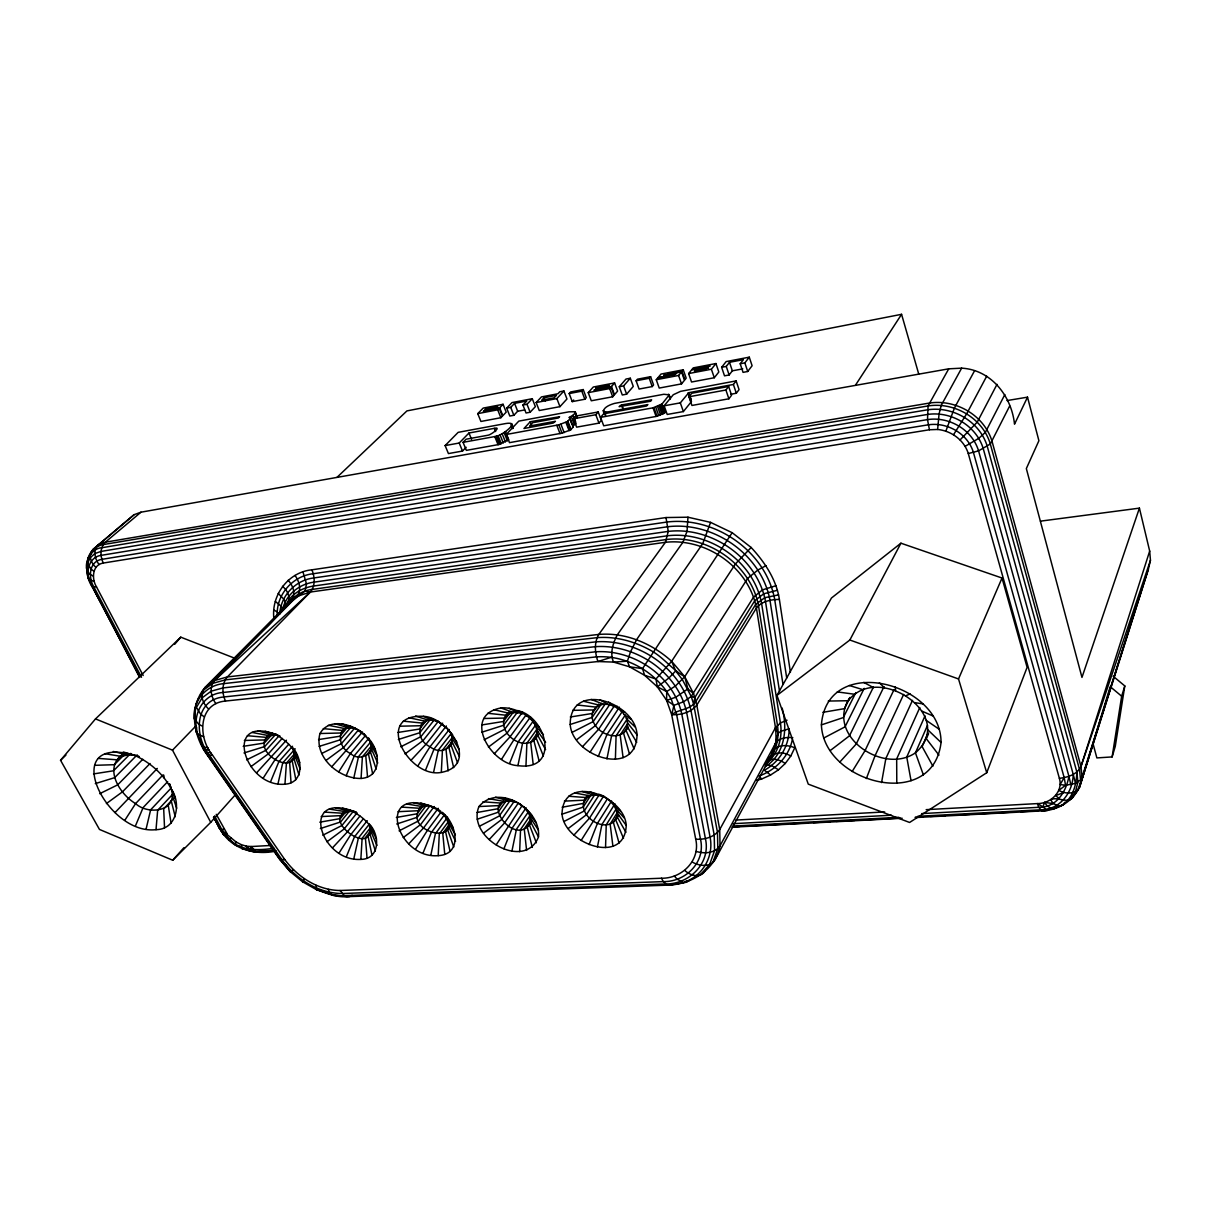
<?xml version="1.0" encoding="UTF-8"?>
<svg xmlns="http://www.w3.org/2000/svg" width="1211" height="1211" viewBox="0 0 1211 1211"><rect width="100%" height="100%" fill="white"/><g stroke="black" fill="none" stroke-linecap="round" stroke-linejoin="round"><path stroke-width="1.5" d="M509.059 712.053C492.211 726.222 518.081 751.698 533.854 740.572C546.328 722.316 516.522 706.074 500.915 707.966C461.709 715.277 490.576 764.489 517.914 765.624C560.087 771.543 547.448 717.184 517.566 710.524M538.486 836.922C541.272 809.084 498.675 782.896 478.966 806.541C465.857 837.543 524.878 871.663 538.486 836.922L530.494 821.618L529.374 814.261L524.151 807.101M285.281 608.058L288.415 602.563L292.986 597.719L310.364 592.043L665.414 542.301C706.164 537.775 748.716 567.338 756.421 608.013L775.479 727.69C776.735 740.587 776.372 754.695 765.428 763.535M775.979 585.7L762.552 589.848L753.62 597.008L691.224 696.461L683.625 701.759L673.967 705.317L666.64 700.382L666.686 691.542C650.988 669.32 623.862 654.969 596.463 656.877L223.884 696.961C193.957 699.595 194.048 737.105 209.715 755.543L282.087 859.961C296.044 878.914 317.963 893.264 342.017 893.536L663.25 881.608C685.532 882.077 705.846 862.081 700.503 839.284L676.661 714.687L671.197 699.095L666.686 691.542L657.346 686.849L644.615 675.299L629.553 666.807L613.523 662.084L597.931 661.539L225.488 701.048C197.908 703.44 197.953 737.968 212.379 754.953L284.782 859.553C297.649 877.021 317.857 890.267 340.034 890.494L661.509 878.232C682.02 878.641 700.685 860.188 695.72 839.208L671.681 714.717L666.64 700.382L657.346 686.849L655.953 679.008L671.636 661.312L735.546 563.781L751.168 547.493C764.625 562.025 776.372 579.479 779.384 599.445L790.42 672.347M562.04 814.17C562.525 772.618 624.619 795.355 626.223 825.372C624.755 866.077 564.281 843.552 562.04 814.17L583.172 807.101L591.362 794.477M570.199 724.466C570.018 680.204 635.654 702.032 637.047 734.82C636.184 778.173 572.288 756.542 570.199 724.466L592.118 717.442L601.716 703.424M316.116 885.347L316.571 889.631C327.379 893.612 340.76 899.501 352.265 895.383M615.4 759.282L616.081 735.91L627.51 718.562M605.545 847.549L606.242 824.812L616.217 808.857M926.173 809.659L1037.418 803.589C1050.391 803.665 1063.53 791.888 1059.368 778.295L968.285 453.55C964.198 440.138 951.362 430.813 937.632 429.466L939.055 414.011L941.219 405.382L961.64 368.159C991.188 369.749 1011.609 396.239 1014.515 424.213L1027.518 397.163L1006.992 400.569M587.547 795.46C574.332 809.236 594.949 829.111 610.147 824.085C626.087 816.275 610.768 797.262 598.84 794.28M634.155 748.898L625.996 730.309C635.306 711.735 599.581 692.283 592.224 713.476C589.651 731.383 619.321 745.582 628.055 727.145M519.655 851.711L520.548 829.55L530.13 815.503M525.952 766.018L526.876 743.266L536.715 729.552M441.304 772.406C479.526 765.17 449.387 717.321 423.35 716.322C373.366 713.93 408.213 778.87 441.304 772.406L442.439 750.245L452.838 736.803M432.887 806.859C374.789 784.652 395.982 859.386 438.2 855.647L439.29 834.046L448.131 821.981M687.954 517.203L710.554 522.365L702.819 543.497L636.683 639.514L630.659 651.503L627.404 661.191L613.523 662.084C609.602 653.289 613.069 642.769 617.413 634.685L683.004 542.119L687.061 531.145L687.954 517.203L666.005 517.551L311.878 569.821C287.87 572.122 270.689 595.857 273.989 619.366M91.37 584.55L139.643 677.464M366.373 736.288C355.035 724.662 329.937 716.291 319.961 733.518C313.649 756.905 338.777 778.945 361.075 778.446L362.392 756.845L370.748 746.748M342.607 808.206L356.488 812.369C298.602 788.997 319.144 862.202 360.848 859.386L362.119 838.33L371.368 826.507M265.209 731.217L279.998 736.182C221.598 710.494 242.896 788.028 284.948 784.198L286.417 763.127L295.106 753.212M139.295 756.663C55.176 729.355 104.494 835.681 156.007 829.671L157.657 810.295L173.067 793.856M263.453 629.659C279.726 616.747 289.353 592.088 312.226 589.424L666.883 539.455C707.92 534.868 750.775 564.644 758.495 605.606L777.447 725.177C779.188 736.364 777.159 748.141 770.317 757.359L714.914 859.992C710.04 867.606 699.141 866.062 692.344 862.096M617.02 707.799L617.171 706.27M87.722 562.525C85.845 570.729 87.434 579.827 92.172 586.73L139.689 676.782M143.17 675.526L96.517 586.911C91.491 578.979 92.112 564.795 103.329 563.039L929.442 429.769L937.632 429.466M821.406 724.889C826.871 652.865 941.28 681.929 941.053 742.464C932.864 811.87 823.541 783.441 821.406 724.889L843.31 717.578L855.874 692.586M1049.77 809.099L1047.121 810.356L1042.943 806.874L1044.563 802.393L1053.025 803.559L1059.731 806.238C1072.764 799.926 1076.473 785.303 1076.836 771.982L987.298 446.465C979.926 421.519 952.754 405.882 927.414 409.833L101.8 547.735C89.145 548.295 79.093 570.79 93.383 576.073M1092.958 743.418L1096.863 757.919L1112.122 756.92L1121.658 696.204L1124.792 685.941L1113.197 676.283M1124.792 685.941L1115.255 746.445L1112.122 756.92M828.248 701.063L848.305 700.715C877.839 661.872 958.007 715.625 915.44 752.833C882.607 775.343 824.646 734.638 849.971 697.4M277.274 615.37C276.169 594.677 292.774 575.846 313.301 573.726L667.306 521.986C715.459 516.325 765.927 551.399 774.707 599.566L786.711 678.009M122.387 754.468C103.268 768.485 119.95 794.461 135.602 803.589C148.075 815.291 177.623 811.582 171.493 789.814M279.802 614.068C280.558 595.57 295.772 579.887 314.073 577.919L668.063 526.694C713.748 521.381 761.583 554.638 769.984 600.308L782.972 684.321M156.007 829.671C176.564 829.474 181.226 804.513 171.901 789.829M304.203 878.671L302.962 882.108L289.807 871.284L279.09 858.629L206.945 754.604C193.124 735.289 188.553 706.921 204.916 687.681L286.735 605.061L305.021 591.074L306.489 583.899L302.962 571.925M202.267 726.1L198.725 724.223L194.441 719.062L196.076 703.924L198.801 697.975M603.229 410.68L604.471 411.816L607.952 411.891L647.885 404.58L646.598 405.988L603.623 413.829L600.565 417.356L603.714 425.803L656.105 416.448L665.127 412.573L662.054 403.959L669.274 394.862L663.855 394.271L614.537 403.399C610.132 404.641 600.308 408.183 604.531 414.465M881.563 782.594L885.862 758.51L912.473 700.397M712.764 862.656L717.82 848.548L717.487 832.441L693.6 704.075L694.887 697.43L754.786 600.671L763.793 593.768L777.401 590.287M597.417 846.989L601.912 824.54L614.946 803.816M606.938 758.888L611.585 735.728L625.133 715.247M511.92 851.151L516.446 829.278L528.178 812.127M517.914 765.624L522.607 743.085L535.777 724.829M275.23 851.212C256.323 855.102 234.692 850.046 223.112 833.713L219.539 827.113M430.828 855.087L435.37 833.789L447.57 817.213M433.659 772.012L438.367 750.048L451.128 733.654M353.809 858.841L358.38 838.057L368.81 824.782M284.918 608.255C288.188 595.645 301.206 587.819 313.513 586.048L667.851 535.731C709.858 530.978 753.742 561.495 761.598 603.441L780.414 722.922C782.851 737.862 778.007 754.196 766.079 763.929M353.794 778.052L358.517 756.663L370.49 742.237M269.13 734.623C247.498 752.455 302.417 780.656 292.85 747.883C302.811 758.903 304.097 783.139 284.948 784.198M277.985 783.789L282.723 762.93L295.166 748.792M917.711 816.305L1040.325 809.826C1059.761 810.098 1072.779 792.766 1073.234 774.374L983.302 448.797C976.354 425.47 950.938 410.832 927.217 414.495L101.043 551.414L94.897 553.563L90.28 557.65L87.525 563.357L90.916 568.928L93.928 571.274M915.395 817.561L1041.914 810.916C1057.581 810.431 1072.704 801.5 1079.531 787.211L1148.406 569.125L1150.45 560.269L1149.678 551.066L1139.415 508.136L1040.461 521.154M146.122 828.945L150.648 809.826L171.251 787.937M779.384 599.445C771.165 599.43 761.749 601.201 756.421 608.013L696.794 705.09C691.057 712.658 680.749 715.02 671.681 714.717L673.967 705.317M213.62 816.88L219.781 828.551L236.009 841.917L241.125 844.597L242.17 848.699L258.231 852.105L252.494 851.288L250.435 849.38L251.131 846.534L269.977 845.505M921.692 813.595L1038.781 807.313C1056.386 807.676 1066.195 791.812 1068.919 776.296L978.564 450.855C972.221 429.633 949.106 416.312 927.505 419.611L101.058 555.365C89.826 556.939 85.799 569.912 89.22 579.524L94.276 581.401M1053.025 803.559L1050.77 799.669C1057.839 796.293 1065.907 803.559 1072.189 798.216L1079.531 787.211L1150.45 560.269L1080.969 766.533C1077.2 774.54 1067.557 777.447 1059.368 778.295M787.029 720.212L780.414 722.922L775.479 727.69L778.083 733.26L775.449 743.418L770.317 757.359L767.85 761.083C773.314 757.405 780.368 760.054 785.273 763.46L790.753 756.073L794.794 747.762C788.709 745.28 781.065 744.265 775.434 748.353M356.564 729.128C336.764 720.954 335.614 746.945 350.463 753.469C361.075 763.475 378.771 750.881 368.159 738.665M292.986 597.719C295.348 591.573 292.335 584.852 288.127 580.281M361.075 778.446C383.236 776.993 380.072 748.761 367.402 737.423M352.522 811.203C313.634 814.14 376.939 862.338 369.128 823.874C380.163 834.591 380.209 859.265 360.848 859.386M792.372 739.437C788.997 756.603 775.312 770.272 759.1 775.979L761.628 779.021L770.559 775.025L778.491 769.818L785.273 763.46M441.455 723.815C421.519 709.934 410.65 737.257 430.011 746.778C445.981 758.979 461.119 738.907 445.254 726.721M1079.531 787.211L1110.245 686.607M203.675 736.712L197.726 734.184L196.212 732.155L196.651 727.236M290.156 870.164L290.277 871.617L293.501 869.861M421.443 806.254C399.009 833.123 469.959 847.428 441.97 812.233C456.683 822.965 463.329 854.436 438.2 855.647M945.867 431.146L954.419 408.031L974.598 370.672M87.525 563.357C86.95 554.396 94.503 546.04 103.253 544.587L928.08 405.942C954.419 401.81 982.666 418.067 990.31 443.998L1079.47 769.303L1080.575 779.854L1075.519 783.366L1065.559 785.273L1058.838 790.42C1064.605 793.644 1072.855 794.431 1078.062 789.739L1082.074 777.205L1080.969 766.533L1149.678 551.066M1082.074 777.205L1148.406 569.125M236.009 841.917L235.328 845.111L239.854 846.534M516.249 802.121C474.984 793.19 515.069 851.363 531.508 821.618M1139.415 508.136L1081.968 677.403L1026.338 468.566L1038.902 440.728L1027.518 397.163M530.494 821.618L529.389 824.752L536.367 842.795M87.389 565.598L86.541 567.914L88.055 577.965L89.22 579.524M284.358 608.664L285.554 605.364L285.145 602.215L283.692 599.051L278.212 593.42M866.349 778.582L875.069 755.694L903.663 694.403M986.723 772.739L1027.11 667.337L1002.027 578.025L900.923 543.194L831.442 598.037L776.962 695.402L808.267 784.138L909.597 822.466L986.723 772.739L958.522 678.962L1002.027 578.025M589.091 844.597L597.492 823.283L611.57 801.001M598.264 756.527L606.983 734.487L622.681 710.887M503.912 848.805L512.192 828.052L526.119 807.798M509.604 763.324L518.187 741.874L533.612 720.606M423.139 852.801L431.283 832.578L444.634 814.534M425.682 769.757L434.128 748.867L449.251 729.522M346.422 856.601L354.445 836.877L367.221 820.68M346.149 775.842L354.46 755.513L368.855 738.226M270.628 781.64L278.818 761.795L292.532 746.264M135.541 825.675L143.14 807.54L167.693 781.625M928.11 732.867L922.131 746.612L932.924 766.185M928.58 733.609L926.339 738.755L938.964 755.134M927.49 725.359L915.44 752.833L923.387 774.904M925.022 715.837L906.751 757.042L911.05 780.732M919.815 707.557L896.67 758.964L896.791 783.335M893.99 689.71L864.987 750.744L852.135 771.574M90.87 554.078L93.217 549.249L134.118 514.675L140.96 512.192L948.728 368.825L961.64 368.159M884.015 686.592L856.253 743.978L839.828 762.037M873.403 687.106L849.456 735.834L830.216 750.578M1009.671 406.003L990.31 443.998L978.564 450.855L968.285 453.55M864.2 688.363L845.036 726.842L823.934 737.938M1004.858 394.529L985.36 432.372L978.806 438.337L965.152 446.314M849.456 698.702L844.415 708.662L822.859 712.325M997.016 384.341L977.307 422.018L960.111 439.881M776.962 695.402L849.865 640.014L900.923 543.194M986.693 376.197L966.741 413.708L953.541 434.704M775.479 727.69L719.712 829.55C714.581 837.225 704.499 839.783 695.72 839.208M1059.731 806.238L1063.425 804.649L1064.711 802.318M948.728 368.825L928.08 405.942L927.505 419.611L929.442 429.769M1064.181 777.644L1060.125 784.531L1065.559 785.273L1064.181 777.644L973.432 452.475C967.801 433.705 947.365 421.928 928.262 424.819L101.845 559.346C88.812 561.404 88.115 577.874 93.943 587.078L141.505 677.267M199.664 696.507L204.916 687.681L296.801 596.433C301.948 590.317 299.359 581.25 295 575.452M710.554 522.365L732.171 532.704L642.526 668.639L644.615 675.299L655.953 679.008M285.796 606.832C291.821 600.641 288.566 591.089 282.496 586.321M618.352 814.397L613.387 822.39L619.048 843.113M618.7 815.064L615.718 819.847L623.498 838.36M618.11 811.309L610.147 824.085L612.917 846.232M581.098 840.525L607.377 798.882M589.954 752.349L619.381 707.163M496.192 844.839L522.047 805.739M415.661 848.941L427.316 830.534L440.698 812.52M501.581 759.267L513.918 739.724L530.509 716.973M417.931 765.791L430.011 746.778L446.344 725.964M338.641 771.997L350.463 753.469L364.905 736.212M339.186 852.832L350.6 834.894L363.406 818.712M603.653 796.021L589.454 818.212L573.969 835.06M263.362 777.871L274.942 759.812L288.702 744.296M598.597 795.763L586.381 814.761L568.171 828.551M124.945 820.104L135.602 803.589L162.895 775.04M594.45 795.158L584.247 810.961L564.099 821.436M588.364 795.536L583.248 803.423L562.116 807.237M855.587 385.022L901.574 314.315L918.71 373.957M627.676 726.797L623.544 733.109L629.493 754.135M627.404 723.966L620.168 735.016L623.09 757.662M614.461 705.756L598.628 729.249L582.552 746.657M610.283 703.712L595.449 725.601L576.542 739.8M531.493 820.952L527.254 827.219L532.31 847.397M530.6 819.469L524.242 828.854L526.603 850.44M604.925 704.408L593.223 721.574L572.319 732.246M598.628 704.136L592.224 713.476L570.305 717.003M1069.843 799.775L1075.489 791.631L1077.896 782.124L1076.836 771.982M518.414 802.938L504.381 823.132L489.244 839.526M514.342 801.152L501.354 819.756L483.522 833.198M296.801 596.433L214.635 680.491C208.897 687.076 211.017 697.173 215.906 703.636M510.043 800.592L499.189 816.063L479.405 826.265M506.743 799.956L498.039 812.309L477.195 819.211M503.443 801.031L497.993 808.736L477.043 812.49M538.214 734.471L533.854 740.572L539.137 761.053M538.259 734.82L536.079 737.862L543.376 755.997M538.35 731.747L530.706 742.419L533.188 764.474M448.887 827.249L445.587 831.79L450.083 851.469M525.635 715.595L510.088 736.788L494.36 753.726M448.282 825.826L442.772 833.365L444.77 854.406M522.546 712.083L506.94 733.23L488.427 747.066M518.111 711.235L504.699 729.325L484.173 739.724M575.376 412.739L574.68 411.74L568.943 411.831L518.792 421.125L506.228 434.492L509.498 442.651L562.025 433.16L570.653 429.829L573.242 426.999L572.47 425.651L576.058 423.744L572.894 415.449L575.376 412.739L577.253 417.719M510.194 712.462L503.473 721.468L481.736 724.95M513.6 711.765L503.519 725.313L481.887 732.186M438.261 808.297L423.699 827.779L408.879 843.764M434.189 806.541L420.717 824.494L403.218 837.588M429.799 805.966L418.537 820.907L399.085 830.852M426.348 805.315L417.311 817.258L396.754 823.995M422.215 805.315L418.037 810.734L398.01 811.688M422.806 806.329L417.144 813.792L396.375 817.455M730.763 394.241L736.333 393.242L739.058 389.624L736.137 380.89L680.567 391.35L673.286 394.725L664.143 405.806L667.216 414.45L683.382 411.573L691.511 401.477M728.886 398.797L731.595 395.225L728.644 386.46L691.738 393.257L688.923 396.784L691.935 405.458L728.886 398.797L725.904 390.018L728.644 386.46M721.635 367.296L726.252 366.418L729.491 362.301L743.387 359.652L740.193 363.769L743.054 372.367L747.717 371.489L752.107 365.737L749.276 357.169L726.146 361.589L721.635 367.296L724.511 375.834L729.128 374.971L732.352 370.823L742.767 368.871M664.143 405.806L680.325 402.869L688.771 392.697L733.382 384.477L736.137 380.89M451.824 741.949L446.042 749.412L448.131 770.907M740.193 363.769L744.856 362.876L749.276 357.169M452.43 743.16L448.963 747.641L453.656 767.607M371.171 830.277L365.404 837.664L367.054 858.19M371.489 831.685L368.038 836.12L372.019 855.329M505.532 431.616L508.771 439.76L498.977 444.498L466.356 450.371L463.056 442.333L494.769 436.565C500.173 437.05 522.168 420.732 505.668 423.547L458.167 432.342L445.118 445.587L448.433 453.58L462.511 451.052L466.159 447.283M714.293 377.741L718.819 372.019L715.943 363.542L693.267 367.887L691.965 369.491L710.1 366.025L691.572 369.96L688.62 373.563L691.542 382.01L714.293 377.741L711.387 369.234L715.943 363.542M442.666 723.149L426.272 743.917L410.892 760.402M438.443 721.211L423.169 740.466L405.034 753.938M522.471 713.869C516.446 711.508 508.136 711.871 504.563 718.062L483.749 718.501M359.924 816.047L347.073 832.199L332.556 847.776M357.003 812.884L344.121 829.005L326.97 841.781M433.871 720.409L420.898 736.666L400.75 746.793M430.283 719.501L419.642 732.776L398.328 739.482M423.956 721.317L420.414 725.737L399.645 726.206M353.673 810.87L341.926 825.508L322.822 835.212M426.575 720.197L419.475 729.052L397.95 732.458M346.27 811.279L340.382 818.575L319.795 822.178M350.07 810.265L340.654 821.951L320.37 828.536M345.226 810.326L341.139 815.608L321.172 816.562M704.878 871.118C700.458 878.596 690.043 875.508 684.881 870.512M683.261 369.794L661.024 374.063L658.012 377.635L675.829 374.244L657.618 378.104L656.256 379.709L659.223 388.065L681.521 383.887L684.472 380.269L681.551 371.868L663.719 375.274L681.944 371.399L683.261 369.794L686.183 378.18L684.866 379.785L681.944 371.399M370.914 751.441L368.522 754.332L372.67 773.814M656.256 379.709L678.584 375.471L681.551 371.868M371.762 748.837L365.798 756.058L367.523 777.008M671.681 714.717C678.902 708.904 690.573 710.115 695.962 701.26L755.709 604.35L764.777 597.704L778.537 594.873M235.797 794.265L210.729 822.33L172.704 860.234L99.469 829.444L60.55 760.281L95.502 718.91L180.772 637.168L234.843 658.269M652.214 386.566L653.577 384.962L650.61 376.682L637.486 379.194L636.108 380.784L639.09 389.049L652.214 386.566L649.247 378.271L650.61 376.682M362.513 732.019L331.769 766.745M88.221 557.893L90.098 555.682M358.289 730.142L343.742 747.323L325.986 760.447M354.838 727.902L341.472 743.63L321.672 753.514M174.687 644.297L180.772 637.168M347.194 727.675L339.867 736.227L318.554 739.573M351.114 726.994L340.155 739.845L319.129 746.4M344.318 728.734L340.654 733.003L319.961 733.518M626.617 394.165L633.277 386.43L630.31 378.226L625.996 379.058L619.275 386.733L622.287 394.983L626.617 394.165L623.62 385.915L630.31 378.226M598.961 423.123L601.367 420.353L598.234 411.967L575.906 416.054L573.454 418.809L576.633 427.15L598.961 423.123L595.812 414.722L598.234 411.967M614.613 382.948L593.284 387.02L588.243 392.636L591.286 400.78L612.675 396.784L614.068 395.164L611.055 386.96L593.935 390.23L611.479 386.491L614.613 382.948L617.61 391.123L614.492 394.695L611.479 386.491M294.606 756.693L289.641 762.355L291.034 782.806M294.667 757.859L292.184 760.69L295.832 779.702M766.669 761.522C771.21 752.319 782.563 750.578 790.753 756.073M588.243 392.636L609.648 388.564L611.055 386.96M286.432 740.209L256.656 772.754M204.916 687.681L214.635 680.491L227.365 676.934L598.794 634.428C625.678 632.203 651.957 643.419 671.636 661.312L675.677 670.939L669.017 677.888L657.346 686.849M602.715 796.581C596.69 794.234 588.425 794.249 584.474 800.183L564.371 801.122M506.228 434.492L558.831 424.834L567.475 421.504L570.063 418.673L569.306 417.356L572.894 415.449M584.837 399.252L586.26 397.662L583.233 389.564L570.638 391.97L569.185 393.56L572.243 401.613L584.837 399.252L581.795 391.153L583.233 389.564M172.704 860.234L183.981 847.639M282.193 738.377L268.358 753.817L250.949 766.624M278.697 736.212L266.072 750.23L246.62 759.872M276.078 733.957L264.694 746.551L243.986 752.954M699.928 875.25L709.631 864.487L714.551 850.727L714.202 835.015L690.966 710.373C681.884 668.457 637.955 638.863 595.933 641.845L223.732 683.625C206.158 685.017 191.913 701.411 194.441 719.062M572.243 401.613L573.681 400.024M271.915 734.638L264.316 743.039L243.214 746.339M270.038 734.32L264.967 739.921L244.365 740.451M271.642 732.897L266.602 737.408L247.392 735.713M559.951 406.654L566.96 398.979L563.917 390.971L559.77 391.774L557.923 393.757L541.438 396.92L536.155 402.536L539.258 410.529L559.951 406.654L556.878 398.586L563.917 390.971M530.282 421.716L523.969 428.512L553.215 423.048L555.44 421.292L529.601 426.015L532.673 422.7L558.392 417.977L559.588 416.735L530.282 421.716L531.553 424.985M172.658 799.305L163.697 808.918L164.529 827.779M506.682 408.122L510.724 407.365L514.569 403.354L526.74 401.038L522.925 405.049L526.043 412.996L530.13 412.24L535.368 406.639L532.28 398.707L512.011 402.582L506.682 408.122L509.816 416.039L513.858 415.282L517.672 411.256L524.62 409.954M544.027 397.738L541.756 400.16L554.184 397.798L556.424 395.376L544.027 397.738L545.253 400.932M115.015 812.566L157.294 768.44M522.925 405.049L527.012 404.262L532.28 398.707M503.08 404.292L483.189 408.092L477.74 413.632L480.918 421.458L500.854 417.719L502.368 416.13L499.235 408.258L483.265 411.301L499.674 407.789L503.08 404.292L506.198 412.149L502.822 415.676L499.674 407.789M95.502 718.91L172.507 750.154L195.804 726.04M477.74 413.632L497.706 409.833L499.235 408.258M463.056 442.333L466.084 439.215L487.957 435.233C490.894 435.021 502.459 426.257 494.315 428.346L468.975 433.008L459.211 443.029L445.118 445.587M150.043 763.505L122.462 791.843L106.401 803.574M142.792 759.267L117.724 784.834L99.68 793.705M137.191 754.847L114.667 777.659L95.291 783.608M130.773 753.378L113.486 770.786L93.55 773.92M123.628 755.346L114.303 764.701L94.609 765.322M60.55 760.281L65.939 755.089M337.021 477.331L406.926 410.907L901.574 314.315M600.565 417.356L653.017 407.835L662.054 403.959M273.898 848.305C258.73 850.349 241.095 851.53 229.484 839.39L229 840.313L231.286 838.315M214.635 680.491L310.364 592.043C315.481 585.882 314.875 576.814 311.878 569.821M671.636 661.312L684.73 676.692L687.878 688.892L675.92 697.158L666.64 700.382M134.118 514.675L93.217 549.249C87.601 554.335 90.87 563.054 95.851 567.323M140.96 512.192L105.312 542.195C99.741 547.554 100.119 556.53 103.329 563.039M134.693 755.301L127.609 754.937L121.6 756.481L117.058 759.812L98.424 758.404M778.083 733.26L781.05 731.202L789.133 728.795C789.194 745.84 779.43 762.173 764.383 770.226L770.559 775.025M765.352 766.533C785 754.392 787.816 728.568 782.124 708.026M1055.508 807.813L1058.581 805.981M440.759 811.309C435.218 806.677 426.348 803.65 419.945 808.297L401.552 807.086M666.686 691.542L675.36 686.077L684.73 676.692L747.656 578.358L758.01 569.927L766.124 565.613M905.995 695.689L910.112 693.903M1044.563 802.393L1047.182 805.905L1052.42 809.16L1063.425 804.649M1063.742 792.554L1055.659 795.582L1059.458 798.806M621.47 404.928L619.093 406.654L650.67 401.25L651.624 399.872L621.47 404.928L622.711 408.304M611.676 657.179L597.931 661.539C594.904 652.911 593.965 642.587 598.794 634.428L665.414 542.301L668.26 531.387L666.005 517.551M213.469 817.349L223.596 834.591L227.244 834.046L216.254 814.322M756.769 780.353L761.628 779.021M1042.943 806.874L1037.418 803.589L1038.781 807.313L1041.914 810.916L1048.196 809.448M276.047 735.047L269.114 735.698L252.1 732.443M319.068 889.964L317.6 890.312L302.72 881.865M244.546 848.987L242.17 848.699M212.379 754.953L207.868 755.422L207.02 753.151L212.394 760.902M569.185 393.56L581.795 391.153M636.108 380.784L649.247 378.271M536.155 402.536L556.878 398.586M619.275 386.733L623.62 385.915M688.62 373.563L711.387 369.234M688.923 396.784L725.904 390.018M573.454 418.809L595.812 414.722M653.879 407.623L657.028 416.221M685.456 881.457L688.832 880.881L686.304 882.259L669.834 885.074L347.027 896.685L330.815 894.339L316.571 889.631M661.509 878.232L663.25 881.608L667.579 885.15C691.163 884.635 715.232 870.119 720.03 845.778L775.449 743.418C779.142 737.802 786.696 736.999 792.842 737.711M284.782 859.553L280.15 859.643L279.014 856.994M210.79 752.576L206.037 752.652L203.13 747.036L203.221 748.716L280.15 859.643L290.277 871.617M1052.42 809.16L1053.812 809.024M1041.914 810.916L1048.287 810.25L1043.443 810.492M255.067 851.772L249.057 850.818L246.272 846.171L241.125 844.597M764.958 764.989L771.513 765.503L778.491 769.818M96.517 586.911L92.172 586.73L87.919 576.118M209.336 750.169L204.341 749.851L195.849 729.779M735.728 820.074L884.696 811.93M732.822 823.707L891.463 815.215M274.428 850.319L255.566 851.318L251.131 846.534L246.272 846.171L250.435 849.38M732.837 826.084L898.834 817.304M260.925 851.696L276.002 850.894M732.322 826.871L739.86 826.477M743.63 826.28L762.491 825.281M766.26 825.085L785.106 824.085M790.768 823.798L807.737 822.905M813.398 822.602L830.368 821.709M836.029 821.406L854.875 820.422M858.644 820.225L877.506 819.226M881.275 819.03L900.136 818.03M915.213 817.243L922.767 816.85M930.305 816.441L945.382 815.654M952.936 815.26L969.905 814.367M975.551 814.064L992.52 813.171M998.182 812.869L1015.151 811.975M1020.812 811.688L1037.782 810.795M732.231 827.189L902.18 818.258M478.966 806.541L499.038 805.587M667.579 885.15L669.834 885.074M572.667 710.342L593.511 709.949M208.004 747.732L202.782 747.02L201.435 743.917M214.589 815.881L221.628 829.247L224.171 829.368M324.397 812.097L342.864 813.247M482.856 801.803L501.127 803.09M568.64 796.232L586.76 797.595M323.307 728.628L342.456 730.43M349.707 896.594L332.647 895.307L329.347 892.325L328.363 889.389M403.324 721.166L422.397 723.073M487.821 713.294L506.743 715.307M577.147 704.969L595.903 707.103M837.27 691.905L854.739 694.266M642.526 668.639L629.553 666.807L627.404 661.191M914.971 702.668L922.933 703.879M329.286 809.084L345.468 811.658M406.79 803.983L422.73 806.662M104.797 753.666L121.6 756.481M488.472 798.609L504.124 801.41M305.021 591.074L310.364 592.043L227.365 676.934C221.704 683.549 221.931 693.494 225.488 701.048M574.68 792.933L589.969 795.854M328.363 725.268L345.15 728.659M408.773 717.684L425.288 721.241M493.664 709.691L509.861 713.415M696.083 851.394C704.121 853.891 714.944 853.467 720.03 845.778L719.712 829.55L696.794 705.09L693.57 693.585L684.73 676.692C672.862 670.122 664.733 658.905 653.107 651.79C636.184 641.845 616.823 636.108 597.084 637.667L225.231 679.886L212.591 683.398L202.948 690.527C200.224 697.112 203.645 704.408 208.564 708.965M335.492 807.752L348.768 810.961M113.274 751.456L127.609 754.937M583.445 701.23L599.263 705.15M511.451 799.956L520.412 804.24M413.36 802.605L426.227 805.936M675.677 670.939L682.429 679.674L691.224 696.461L694.887 697.43M495.45 797.171L507.818 800.653M258.185 730.914L272.324 734.895M123.31 751.97L139.098 756.618M334.796 723.663L348.556 727.826M849.365 685.517L863.307 689.77M582.082 791.449L593.89 795.082M246.121 849.471L252.448 851.409M415.585 716.034L428.906 720.378M320.809 890.539L329.513 893.43M621.001 710.872L624.755 712.129M420.838 803.06L430.162 806.193M500.915 707.966L513.706 712.507M849.865 640.014L958.522 678.962M503.292 797.625L511.95 800.895M349.979 726.146L360.621 731.187M591.165 699.428L603.335 704.196M342.168 723.966L352.462 727.978M590.317 791.903L598.234 795.324M423.35 716.322L432.993 720.53M921.889 711.099L932.788 715.898M509.074 708.238L518.005 712.658M428.664 805.33L436.323 809.251L443.271 814.564M272.717 733.351C283.071 737.771 291.866 745.613 297.134 755.588M350.146 810.431C360.288 814.806 369.037 822.42 374.154 832.29M134.194 755.18C152.858 763.445 168.829 778.9 175.247 798.533M530.69 719.016L533.188 720.333M273.928 610.117L277.258 611.873M863.746 682.383L873.449 687.591M431.479 718.547L437.277 721.711M599.748 699.701L607.877 704.348M610.859 801.697L614.34 804.028M275.336 601.413L281.088 606.227L282.647 609.072C286.174 594.48 299.48 583.914 314.149 582.128L668.26 531.387C711.841 526.391 757.435 558.074 765.519 601.625L779.506 691.224M926.248 720.363L938.949 729.083M624.21 714.581L630.855 719.167M236.009 845.278L223.112 833.713L218.737 827.34L214.211 817.364M357.669 730.051L364.708 735.44L370.581 741.904M439.442 722.558L446.647 728.099M519.368 803.983L526.482 809.432M732.171 532.704L751.168 547.493M203.917 716.64L200.496 713.93L196.439 707.36L202.116 697.824L211.153 691.178L222.975 687.924L595.434 646.674C635.745 643.874 677.872 672.241 686.652 712.446L710.085 837.119C714.066 856.616 702.456 876.582 683.382 882.456L677.176 879.216L674.315 876.007M687.878 688.892L693.57 693.585M1110.759 687.121L1121.658 696.204M533.854 722.619L539.213 727.175M613.947 805.209L620.214 810.704M608.633 702.032L612.539 705.574M927.762 729.794L941.053 742.464M626.42 718.668L635.048 726.918M879.398 682.762L884.469 687.878M218.737 827.34L229.757 839.738M527.209 810.522L532.295 815.942M448.373 730.218L452.596 734.744M616.096 809.054L624.27 818M536.095 726.57L543.467 734.699M284.585 863.579L289.035 868.847M529.374 814.261L536.397 823.011M627.495 722.831L637.047 734.82M450.628 734.063L456.865 742.04M444.982 815.563L449.009 820.891M617.126 812.944L626.223 825.372M525.801 714.641L526.8 716.034M537.245 730.627L545.631 742.358M447.162 819.196L453.141 827.764M215.619 765.564L220.992 773.299M225.291 779.506L228.516 784.153M234.964 793.447L242.488 804.301M244.637 807.404L247.846 812.051M254.295 821.346L258.594 827.552M263.968 835.302L269.342 843.053M273.641 849.244L277.94 855.45M369.673 741.162L374.88 748.988M530.494 818.046L538.501 830.171M340.034 890.494L344.393 895.64L665.323 883.969C689.241 884.484 711.099 863.065 705.407 838.572L681.763 713.915C673.407 675.98 633.686 649.217 595.615 651.806L223.036 692.48C202.555 693.661 191.444 715.852 197.726 734.184M451.87 737.983L459.196 749.473M219.781 828.551L223.596 834.591M99.06 564.508C94.776 559.013 92.778 549.945 98.394 544.647L105.312 542.195L929.185 403.096C955.812 398.888 984.407 415.343 992.112 441.576L1080.969 766.533M221.628 829.247L225.004 834.697M627.343 726.797L636.744 742.313M448.358 822.875L455.381 834.742M617.005 816.638L625.951 832.32M370.96 744.962L377.332 756.209M219.494 827.295L223.112 833.713M537.245 734.471L545.601 749.624M370.384 827.461L376.515 839.056M93.126 587.88L101.028 602.851M102.784 606.166L107.173 614.492M108.914 617.807L116.816 632.778M118.572 636.108L126.474 651.079M130.849 659.389L139.628 676.01M172.507 750.154L210.729 822.33M451.991 741.722L459.408 756.527M294.212 751.592L299.707 762.612M448.479 826.356L455.593 841.297M371.202 748.595L377.771 763.051M370.611 830.837L376.939 845.445M459.211 443.029L462.511 451.052M171.235 788.089L169.434 783.714L171.008 788.225M468.975 433.008L471.579 439.396M294.545 755.119L300.328 769.257M494.315 428.346L495.617 431.555M496.692 436.066L499.961 444.195M495.708 436.354L498.977 444.498M494.769 436.565L498.039 444.709M502.171 433.78L505.426 441.924M500.022 434.794L503.292 442.938M498.039 435.597L501.309 443.741M497.706 409.833L500.854 417.719M504.926 432.145L508.181 440.289M504.139 432.69L507.394 440.834M511.859 424.077L513.237 427.68M511.587 423.789L513.07 428.149M511.012 423.502L512.283 426.726M511.375 425.424L512.662 428.664M510.724 407.365L513.858 415.282M514.569 403.354L517.672 411.256M527.012 404.262L530.13 412.24M558.831 424.834L562.025 433.16M556.803 425.303L560.012 433.629M565.915 422.367L569.109 430.692M560.935 424.228L564.129 432.569M571.183 416.417L574.332 424.728M569.821 417.962L573.242 426.999M569.306 417.356L571.834 424.001M567.823 421.186L571.002 429.511M567.475 421.504L570.653 429.829M567.036 421.791L570.214 430.132M566.566 422.049L569.76 430.374M575.346 411.997L576.739 415.903M574.68 411.74L576.557 416.705M573.121 415.267L575.634 421.897M604.471 411.816L605.712 415.176M603.35 410.499L604.985 414.889M609.648 388.564L612.675 396.784M450.992 745.007L457.516 762.703M621.727 404.868L622.954 408.243M655.696 407.093L658.769 415.706M653.017 407.835L656.105 416.448M661.539 404.444L664.597 413.057M660.949 404.837L664.022 413.466M660.086 405.322L663.159 413.95M659.011 405.836L662.084 414.45M657.512 406.442L660.6 415.07M447.525 829.384L453.792 847.004M669.077 394.514L670.44 398.57M669.017 395.467L670.228 398.888M668.427 394.196L669.638 397.617M680.325 402.869L683.382 411.573M678.584 375.471L681.521 383.887M688.771 392.697L691.163 399.6M688.514 392.848L690.906 399.751M688.302 393L690.709 399.902M688.075 393.242L691.087 401.87M733.382 384.477L736.333 393.242M726.252 366.418L729.128 374.971M370.369 751.789L376.167 769.061M729.491 362.301L732.352 370.823M172.25 794.976L176.685 808.267M744.856 362.876L747.717 371.489M369.809 833.804L375.395 850.985M691.224 696.461L693.6 704.075M293.849 758.222L299.011 775.085M364.314 734.017L364.708 735.44M1073.234 774.374L1075.519 783.366M171.266 801.001L175.247 816.744M1068.919 776.296L1070.842 784.773M163.742 775.101L164.242 778.022M168.329 805.754L171.099 823.389M194.759 713.264L195.471 718.501M895.247 686.698L895.58 690.633M708.496 368.008L694.463 371.081L708.496 368.008M608.921 385.355L595.691 388.262L608.921 385.355M497.554 406.624L485.157 409.363L497.554 406.624"/></g></svg>
